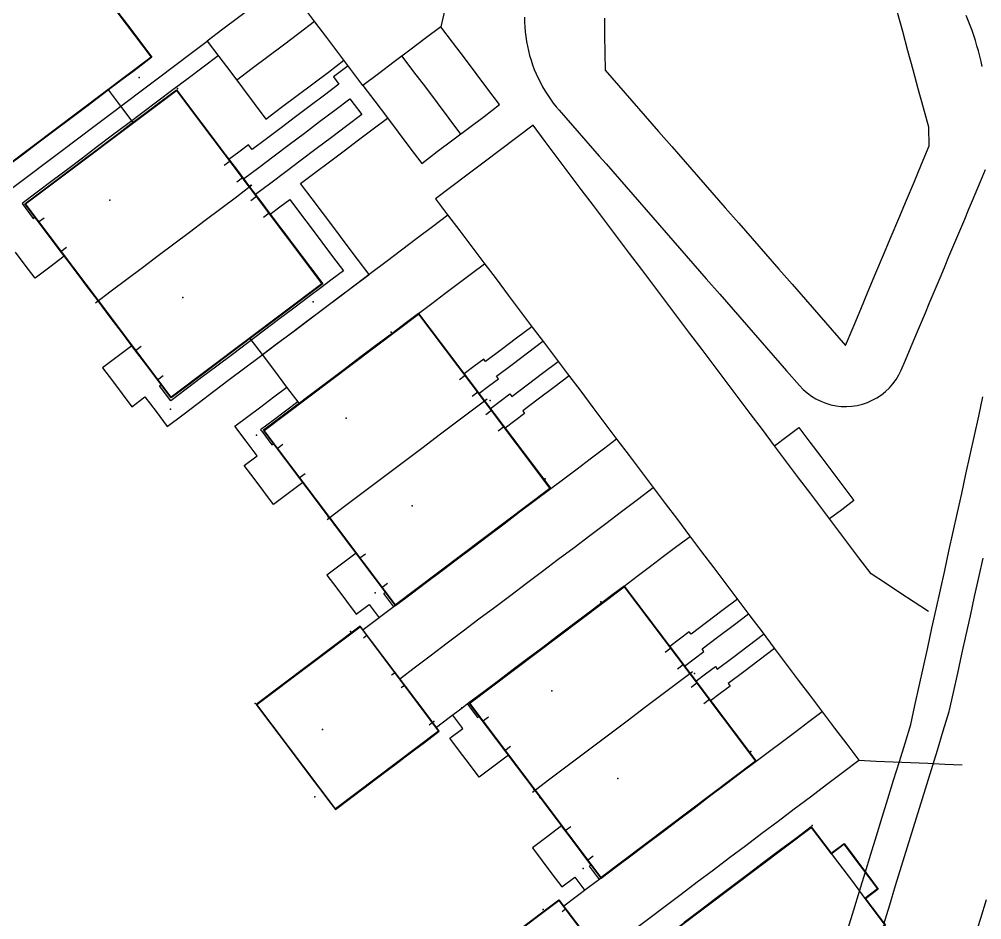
# Model space of a CAD drawing. Header units: metres. Extents: x 337936 to 338469, y 373266 to 374026.
# Drawn here: x 338277.14 to 338324.46, y 373506.99 to 373551.28 of the extents above; entities that cross this region are included whole.
import ezdxf

# ---------------------------------------------------------------- set-up
doc = ezdxf.new("R2010")
doc.units = ezdxf.units.M
for name, color, linetype in [('3D_LINES', 3, 'Continuous'), ('3D_Points', 1, 'Continuous'), ('PLOTS EXTERNAL LEVEL', 6, 'Continuous'), ('PLOTS FFL', 5, 'Continuous')]:
    doc.layers.add(name, color=color, linetype=linetype)

msp = doc.modelspace()

# ---------------------------------------------------------------- linework, layer by layer
at = {"layer": '3D_LINES'}
for points in [[(338290.212, 373553.094, 33.553), (338289.446, 373552.516, 33.547), (338288.679, 373551.938, 33.542), (338287.912, 373551.361, 33.536), (338287.146, 373550.783, 33.531), (338286.379, 373550.205, 33.526), (338286.957, 373549.439, 33.537), (338287.534, 373548.672, 33.552), (338288.112, 373547.905, 33.564), (338288.69, 373547.138, 33.577), (338289.268, 373546.372, 33.59), (338290.034, 373546.949, 33.597), (338290.801, 373547.527, 33.604), (338291.568, 373548.105, 33.612), (338292.334, 373548.683, 33.619), (338293.101, 373549.26, 33.626)], [(338282.021, 373551.585, 33.451), (338282.568, 373550.859, 33.451), (338283.114, 373550.134, 33.45), (338283.661, 373549.409, 33.45), (338283.22, 373549.077, 33.45), (338282.779, 373548.745, 33.45), (338282.003, 373548.16, 33.45), (338281.227, 373547.575, 33.45), (338280.451, 373546.99, 33.45), (338279.675, 373546.405, 33.45), (338278.899, 373545.821, 33.451), (338278.123, 373545.236, 33.451), (338277.347, 373544.651, 33.451), (338276.571, 373544.066, 33.451), (338276.079, 373544.719, 33.451), (338275.587, 373545.372, 33.451), (338275.026, 373546.117, 33.451), (338274.464, 373546.863, 33.451), (338273.902, 373547.608, 33.451), (338273.34, 373548.354, 33.451), (338272.778, 373549.099, 33.451), (338272.217, 373549.845, 33.451), (338271.655, 373550.59, 33.451), (338271.093, 373551.336, 33.451)], [(338298.059, 373551.765, 33.68), (338297.867, 373550.911, 33.683), (338297.101, 373550.334, 33.675), (338296.334, 373549.756, 33.668), (338295.567, 373549.178, 33.661), (338294.801, 373548.6, 33.654), (338294.034, 373548.023, 33.647), (338293.443, 373548.806, 33.633), (338292.853, 373549.59, 33.62), (338292.262, 373550.374, 33.607), (338291.672, 373551.158, 33.594), (338291.081, 373551.941, 33.581)], [(338305.907, 373551.327, 33.808), (338305.92, 373550.476, 33.82), (338305.934, 373549.625, 33.832), (338305.947, 373548.775, 33.844), (338306.603, 373548.022, 33.866), (338307.26, 373547.27, 33.888), (338307.916, 373546.518, 33.911), (338308.573, 373545.766, 33.91), (338309.229, 373545.013, 33.908), (338309.885, 373544.261, 33.907), (338310.542, 373543.509, 33.906), (338311.198, 373542.756, 33.906), (338311.854, 373542.004, 33.906), (338312.511, 373541.252, 33.906), (338313.167, 373540.499, 33.907), (338313.824, 373539.747, 33.907), (338314.48, 373538.995, 33.902), (338315.136, 373538.243, 33.896), (338315.793, 373537.49, 33.89), (338316.449, 373536.738, 33.884), (338317.105, 373535.986, 33.878), (338317.762, 373535.233, 33.872), (338318.136, 373536.126, 33.879), (338318.511, 373537.019, 33.886), (338318.885, 373537.911, 33.893), (338319.26, 373538.804, 33.899), (338319.634, 373539.696, 33.906), (338320.009, 373540.589, 33.913), (338320.384, 373541.481, 33.92), (338320.758, 373542.374, 33.927), (338321.133, 373543.267, 33.933), (338321.507, 373544.159, 33.94), (338321.882, 373545.052, 33.947), (338321.853, 373545.975, 33.954), (338321.598, 373546.914, 33.961), (338321.343, 373547.853, 33.966), (338321.088, 373548.792, 33.968), (338320.833, 373549.731, 33.97), (338320.578, 373550.67, 33.972), (338320.323, 373551.609, 33.975)], [(338287.823, 373548.288, 33.558), (338288.59, 373548.866, 33.565), (338289.357, 373549.444, 33.572), (338290.123, 373550.022, 33.579), (338290.89, 373550.599, 33.587), (338291.657, 373551.177, 33.594)], [(338301.972, 373551.376, 33.743), (338301.976, 373551.137, 33.745), (338301.988, 373550.899, 33.747), (338302.009, 373550.661, 33.749), (338302.037, 373550.425, 33.751), (338302.074, 373550.189, 33.754), (338302.119, 373549.955, 33.757), (338302.171, 373549.722, 33.761), (338302.232, 373549.492, 33.766), (338302.3, 373549.263, 33.77), (338302.377, 373549.037, 33.774), (338302.461, 373548.814, 33.779), (338302.552, 373548.594, 33.784), (338302.651, 373548.377, 33.789), (338302.758, 373548.164, 33.793), (338302.871, 373547.954, 33.798), (338302.992, 373547.749, 33.803), (338303.12, 373547.547, 33.808), (338303.255, 373547.351, 33.814), (338303.396, 373547.159, 33.819), (338303.544, 373546.971, 33.824), (338303.687, 373546.802, 33.829), (338304.015, 373546.426, 33.84), (338304.344, 373546.049, 33.851), (338304.673, 373545.672, 33.862), (338305.001, 373545.295, 33.874), (338305.659, 373544.542, 33.895), (338305.988, 373544.165, 33.895), (338306.316, 373543.788, 33.894), (338306.645, 373543.412, 33.893), (338306.974, 373543.035, 33.893), (338307.631, 373542.281, 33.891), (338307.96, 373541.905, 33.891), (338308.289, 373541.528, 33.89), (338308.617, 373541.151, 33.89), (338308.946, 373540.774, 33.89), (338309.603, 373540.021, 33.89), (338309.932, 373539.644, 33.89), (338310.261, 373539.267, 33.89), (338310.59, 373538.891, 33.89), (338310.918, 373538.514, 33.891), (338311.576, 373537.76, 33.891), (338311.905, 373537.384, 33.89), (338312.233, 373537.007, 33.887), (338312.562, 373536.63, 33.884), (338312.891, 373536.253, 33.881), (338313.548, 373535.5, 33.875), (338313.877, 373535.123, 33.872), (338314.206, 373534.746, 33.869), (338314.534, 373534.369, 33.866), (338314.863, 373533.993, 33.863), (338315.501, 373533.261, 33.858), (338315.682, 373533.072, 33.856), (338315.878, 373532.899, 33.855), (338316.089, 373532.743, 33.854), (338316.312, 373532.607, 33.852), (338316.547, 373532.491, 33.852), (338316.79, 373532.395, 33.851), (338317.041, 373532.321, 33.85), (338317.298, 373532.269, 33.85), (338317.558, 373532.24, 33.849), (338317.82, 373532.234, 33.851), (338318.081, 373532.25, 33.854), (338318.34, 373532.29, 33.858), (338318.594, 373532.351, 33.862), (338318.842, 373532.435, 33.865), (338319.082, 373532.539, 33.869), (338319.312, 373532.665, 33.872), (338319.53, 373532.81, 33.875), (338319.734, 373532.973, 33.878), (338319.924, 373533.153, 33.88), (338320.097, 373533.35, 33.883), (338320.252, 373533.56, 33.885), (338320.388, 373533.784, 33.887), (338320.505, 373534.018, 33.888), (338320.71, 373534.506, 33.891), (338320.915, 373534.995, 33.894), (338321.302, 373535.917, 33.899), (338321.689, 373536.839, 33.904), (338321.882, 373537.3, 33.907), (338322.076, 373537.761, 33.909), (338322.463, 373538.683, 33.914), (338322.656, 373539.144, 33.917), (338322.85, 373539.605, 33.919), (338323.237, 373540.527, 33.924), (338323.624, 373541.45, 33.929), (338323.817, 373541.911, 33.932), (338324.01, 373542.372, 33.935), (338324.397, 373543.294, 33.94), (338324.648, 373543.891, 33.943)], [(338324.49, 373548.949, 33.976), (338324.431, 373549.207, 33.978), (338324.368, 373549.463, 33.98), (338324.3, 373549.718, 33.982), (338324.227, 373549.973, 33.984), (338324.151, 373550.225, 33.986), (338324.07, 373550.477, 33.986), (338323.985, 373550.727, 33.987), (338323.896, 373550.976, 33.987), (338323.802, 373551.223, 33.987), (338323.704, 373551.468, 33.988)], [(338294.034, 373548.023, 33.647), (338294.612, 373547.256, 33.661), (338295.189, 373546.489, 33.677), (338295.767, 373545.723, 33.698), (338296.345, 373544.956, 33.719), (338296.923, 373544.189, 33.74), (338297.689, 373544.767, 33.746), (338298.456, 373545.345, 33.752), (338299.223, 373545.922, 33.759), (338299.989, 373546.5, 33.765), (338300.756, 373547.078, 33.771), (338300.178, 373547.845, 33.75), (338299.601, 373548.611, 33.729), (338299.023, 373549.378, 33.713), (338298.445, 373550.145, 33.698), (338297.867, 373550.911, 33.683)], [(338276.812, 373542.996, 33.527), (338277.609, 373543.597, 33.527), (338278.406, 373544.197, 33.527), (338279.204, 373544.798, 33.527), (338280.001, 373545.399, 33.527), (338280.798, 373546, 33.527), (338281.595, 373546.601, 33.527), (338282.393, 373547.201, 33.527), (338283.19, 373547.802, 33.527), (338283.987, 373548.403, 33.527), (338284.785, 373549.004, 33.527), (338285.582, 373549.604, 33.527), (338286.379, 373550.205, 33.527)], [(338286.921, 373549.486, 33.513), (338286.179, 373548.927, 33.513), (338285.437, 373548.368, 33.513), (338284.695, 373547.809, 33.513), (338283.953, 373547.25, 33.515), (338283.211, 373546.691, 33.516), (338282.469, 373546.132, 33.517), (338281.727, 373545.573, 33.519), (338280.985, 373545.014, 33.52), (338280.243, 373544.454, 33.521), (338279.501, 373543.895, 33.523), (338278.759, 373543.336, 33.524), (338278.017, 373542.777, 33.525), (338277.275, 373542.218, 33.527), (338277.828, 373541.484, 33.527), (338277.908, 373541.544, 33.527), (338278.39, 373540.905, 33.527), (338278.871, 373540.266, 33.527), (338279.352, 373539.628, 33.527), (338278.634, 373539.086, 33.527), (338277.915, 373538.544, 33.527), (338277.433, 373539.183, 33.527), (338276.952, 373539.822, 33.527)], [(338295.951, 373549.467, 33.664), (338296.528, 373548.7, 33.68), (338297.106, 373547.934, 33.695), (338297.684, 373547.167, 33.714), (338298.262, 373546.4, 33.735), (338298.839, 373545.633, 33.756)], [(338293.312, 373548.981, 33.6), (338292.593, 373548.439, 33.6), (338292.858, 373548.088, 33.6), (338292.146, 373547.551, 33.6), (338291.433, 373547.015, 33.6), (338290.721, 373546.478, 33.6), (338290.009, 373545.942, 33.6), (338289.297, 373545.405, 33.6), (338288.585, 373544.868, 33.6), (338288.404, 373545.109, 33.6), (338287.925, 373544.748, 33.6), (338287.445, 373544.387, 33.6), (338287.807, 373543.907, 33.6), (338288.168, 373543.427, 33.6), (338288.916, 373543.991, 33.6), (338289.663, 373544.554, 33.599), (338290.41, 373545.117, 33.599), (338291.157, 373545.68, 33.599), (338291.905, 373546.243, 33.599), (338292.652, 373546.806, 33.599), (338293.399, 373547.369, 33.599), (338293.983, 373546.594, 33.599), (338293.236, 373546.031, 33.599), (338292.489, 373545.468, 33.599), (338291.741, 373544.905, 33.599), (338290.994, 373544.342, 33.599), (338290.247, 373543.779, 33.599), (338289.5, 373543.216, 33.599), (338288.752, 373542.652, 33.599), (338289.114, 373542.173, 33.598), (338289.475, 373541.693, 33.598), (338289.954, 373542.054, 33.598), (338290.433, 373542.415, 33.598), (338290.962, 373541.714, 33.598), (338291.49, 373541.013, 33.598), (338292.018, 373540.312, 33.598), (338292.546, 373539.611, 33.598), (338293.075, 373538.91, 33.598), (338292.516, 373538.489, 33.598), (338291.957, 373538.068, 33.598), (338291.397, 373537.646, 33.598), (338290.641, 373537.076, 33.598), (338289.884, 373536.506, 33.598), (338289.127, 373535.936, 33.598), (338288.371, 373535.366, 33.599), (338287.614, 373534.795, 33.599), (338286.857, 373534.225, 33.599), (338286.101, 373533.655, 33.599), (338285.344, 373533.085, 33.599), (338284.587, 373532.515, 33.6), (338284.034, 373533.249, 33.6), (338284.114, 373533.309, 33.6), (338283.633, 373533.948, 33.6), (338283.151, 373534.587, 33.6), (338282.67, 373535.225, 33.6), (338281.951, 373534.684, 33.6), (338281.232, 373534.142, 33.6), (338281.714, 373533.503, 33.6), (338282.195, 373532.864, 33.6), (338282.676, 373532.225, 33.6), (338283.315, 373532.707, 33.6), (338283.863, 373531.981, 33.6), (338284.41, 373531.254, 33.6), (338285.173, 373531.83, 33.6), (338285.937, 373532.405, 33.6), (338286.7, 373532.98, 33.6), (338287.464, 373533.555, 33.6), (338288.227, 373534.131, 33.6), (338288.991, 373534.706, 33.6), (338289.754, 373535.281, 33.6), (338290.518, 373535.857, 33.6), (338291.281, 373536.432, 33.6), (338292.045, 373537.007, 33.6), (338292.808, 373537.583, 33.6), (338293.572, 373538.158, 33.6), (338294.335, 373538.733, 33.6), (338293.774, 373539.477, 33.6), (338293.214, 373540.221, 33.6), (338292.653, 373540.965, 33.6), (338292.092, 373541.709, 33.6), (338291.532, 373542.453, 33.6), (338290.971, 373543.197, 33.6), (338291.683, 373543.734, 33.6), (338292.395, 373544.271, 33.6), (338293.107, 373544.807, 33.6), (338293.82, 373545.344, 33.6), (338294.532, 373545.881, 33.6), (338295.244, 373546.417, 33.6)], [(338288.46, 373543.04, 33.598), (338289.06, 373542.245, 33.598), (338289.659, 373541.449, 33.598), (338290.258, 373540.654, 33.598), (338290.858, 373539.859, 33.598), (338291.457, 373539.063, 33.598), (338292.056, 373538.268, 33.598), (338291.311, 373537.707, 33.598), (338290.566, 373537.145, 33.596), (338289.821, 373536.584, 33.593), (338289.076, 373536.023, 33.591), (338288.331, 373535.461, 33.589), (338287.587, 373534.9, 33.587), (338286.842, 373534.339, 33.585), (338286.097, 373533.777, 33.582), (338285.352, 373533.216, 33.58), (338284.607, 373532.655, 33.578), (338284.008, 373533.45, 33.576), (338283.408, 373534.245, 33.573), (338282.809, 373535.041, 33.571), (338282.21, 373535.836, 33.568), (338281.61, 373536.631, 33.566), (338281.011, 373537.426, 33.564), (338280.412, 373538.222, 33.561), (338279.812, 373539.017, 33.559), (338279.213, 373539.812, 33.557), (338278.614, 373540.608, 33.554), (338278.014, 373541.403, 33.552), (338277.415, 373542.198, 33.549), (338278.16, 373542.76, 33.547), (338278.905, 373543.321, 33.545), (338279.65, 373543.882, 33.543), (338280.395, 373544.444, 33.541), (338281.14, 373545.005, 33.538), (338281.885, 373545.566, 33.536), (338282.63, 373546.128, 33.534), (338283.375, 373546.689, 33.532), (338284.12, 373547.25, 33.529), (338284.864, 373547.812, 33.527), (338285.464, 373547.016, 33.539), (338286.063, 373546.221, 33.551), (338286.662, 373545.426, 33.563), (338287.262, 373544.631, 33.574), (338287.861, 373543.835, 33.586), (338288.46, 373543.04, 33.598)], [(338281.518, 373547.794, 33.451), (338282.12, 373546.996, 33.507), (338282.721, 373546.197, 33.565)], [(338321.846, 373522.152, 33.927), (338321.139, 373522.615, 33.903), (338320.432, 373523.078, 33.893), (338319.726, 373523.542, 33.883), (338319.019, 373524.005, 33.872), (338318.426, 373524.793, 33.863), (338317.832, 373525.58, 33.854), (338317.239, 373526.368, 33.845), (338316.645, 373527.156, 33.836), (338316.051, 373527.944, 33.827), (338315.458, 373528.731, 33.823), (338314.864, 373529.519, 33.829), (338314.271, 373530.307, 33.835), (338313.677, 373531.095, 33.841), (338313.083, 373531.882, 33.848), (338312.49, 373532.67, 33.854), (338311.896, 373533.458, 33.86), (338311.303, 373534.245, 33.866), (338310.709, 373535.033, 33.872), (338310.115, 373535.821, 33.878), (338309.522, 373536.609, 33.879), (338308.928, 373537.396, 33.878), (338308.335, 373538.184, 33.878), (338307.741, 373538.972, 33.878), (338307.147, 373539.76, 33.879), (338306.554, 373540.547, 33.88), (338305.96, 373541.335, 33.882), (338305.366, 373542.123, 33.884), (338304.773, 373542.911, 33.885), (338304.179, 373543.698, 33.88), (338303.586, 373544.486, 33.859), (338302.992, 373545.274, 33.837), (338302.398, 373546.062, 33.815), (338301.6, 373545.46, 33.809), (338300.801, 373544.858, 33.802), (338300.003, 373544.256, 33.796), (338299.204, 373543.654, 33.789), (338298.405, 373543.052, 33.783), (338297.607, 373542.451, 33.776), (338298.201, 373541.662, 33.798), (338298.796, 373540.873, 33.819), (338299.39, 373540.084, 33.841), (338299.985, 373539.294, 33.854), (338300.58, 373538.505, 33.853), (338301.174, 373537.716, 33.851), (338301.769, 373536.927, 33.849), (338302.363, 373536.138, 33.848), (338302.958, 373535.349, 33.846), (338303.553, 373534.56, 33.846), (338304.147, 373533.771, 33.846), (338304.742, 373532.982, 33.846), (338305.336, 373532.193, 33.846), (338305.931, 373531.404, 33.845), (338306.526, 373530.615, 33.839), (338307.12, 373529.826, 33.833), (338307.715, 373529.037, 33.827), (338308.309, 373528.248, 33.821), (338308.904, 373527.459, 33.814), (338309.499, 373526.67, 33.808), (338310.093, 373525.881, 33.802), (338310.688, 373525.092, 33.796), (338311.282, 373524.302, 33.79), (338311.877, 373523.513, 33.784), (338312.471, 373522.724, 33.779), (338313.066, 373521.935, 33.788), (338313.661, 373521.146, 33.797), (338314.255, 373520.357, 33.806), (338314.85, 373519.568, 33.833), (338315.444, 373518.779, 33.86), (338316.039, 373517.99, 33.888), (338316.634, 373517.201, 33.915), (338317.228, 373516.412, 33.927), (338317.823, 373515.623, 33.928), (338318.417, 373514.834, 33.93), (338319.264, 373514.797, 33.938), (338320.111, 373514.761, 33.946), (338320.958, 373514.724, 33.954), (338321.805, 373514.688, 33.96), (338322.651, 373514.651, 33.949), (338323.498, 373514.615, 33.938)], [(338287.217, 373544.104, 33.593), (338287.499, 373544.316, 33.581)], [(338287.833, 373543.287, 33.607), (338288.114, 373543.499, 33.595)], [(338280.891, 373537.336, 33.598), (338281.66, 373537.916, 33.598), (338282.429, 373538.495, 33.598), (338283.198, 373539.074, 33.598), (338283.967, 373539.654, 33.598), (338284.736, 373540.233, 33.598), (338285.505, 373540.813, 33.598), (338286.273, 373541.392, 33.598), (338287.042, 373541.971, 33.598), (338287.811, 373542.551, 33.598), (338288.58, 373543.13, 33.598)], [(338288.525, 373542.369, 33.609), (338288.806, 373542.581, 33.601)], [(338289.096, 373534.786, 33.723), (338289.856, 373535.358, 33.691), (338290.615, 373535.93, 33.659), (338291.374, 373536.502, 33.637), (338292.134, 373537.074, 33.637), (338292.893, 373537.647, 33.707), (338293.652, 373538.219, 33.761), (338294.412, 373538.791, 33.767), (338295.171, 373539.363, 33.773), (338295.93, 373539.935, 33.779), (338296.69, 373540.508, 33.786), (338297.449, 373541.08, 33.792), (338298.208, 373541.652, 33.798)], [(338289.14, 373541.552, 33.605), (338289.422, 373541.764, 33.614)], [(338278.086, 373541.308, 33.548), (338278.368, 373541.52, 33.566)], [(338279.175, 373539.862, 33.559), (338279.457, 373540.074, 33.576)], [(338296.773, 373536.814, 33.833), (338297.421, 373537.303, 33.837), (338298.07, 373537.791, 33.842), (338298.718, 373538.279, 33.846), (338299.366, 373538.768, 33.85), (338300.014, 373539.256, 33.854)], [(338292.392, 373526.757, 33.805), (338292.646, 373526.419, 33.805), (338293.227, 373525.648, 33.805), (338293.809, 373524.876, 33.804), (338294.391, 373524.104, 33.804), (338294.972, 373523.332, 33.803), (338295.305, 373522.89, 33.803), (338295.638, 373522.448, 33.803), (338296.401, 373523.023, 33.803), (338297.164, 373523.598, 33.803), (338297.927, 373524.173, 33.803), (338298.69, 373524.748, 33.803), (338299.453, 373525.323, 33.803), (338300.215, 373525.897, 33.803), (338300.978, 373526.472, 33.803), (338301.741, 373527.047, 33.803), (338302.504, 373527.622, 33.803), (338303.267, 373528.197, 33.803), (338302.938, 373528.633, 33.803), (338302.355, 373529.407, 33.803), (338301.771, 373530.182, 33.803), (338301.187, 373530.956, 33.803), (338300.604, 373531.731, 33.803), (338300.02, 373532.506, 33.803), (338299.479, 373533.224, 33.803), (338298.938, 373533.942, 33.803), (338298.397, 373534.66, 33.803), (338297.856, 373535.378, 33.803), (338297.314, 373536.096, 33.803), (338296.773, 373536.814, 33.803), (338296.119, 373536.321, 33.803), (338295.466, 373535.829, 33.803), (338294.676, 373535.233, 33.803), (338293.885, 373534.638, 33.803), (338293.095, 373534.043, 33.803), (338292.305, 373533.447, 33.803), (338291.515, 373532.852, 33.803), (338290.725, 373532.256, 33.803), (338289.935, 373531.661, 33.803), (338289.145, 373531.066, 33.803), (338289.686, 373530.348, 33.803), (338290.227, 373529.629, 33.804), (338290.768, 373528.911, 33.804), (338291.309, 373528.193, 33.804), (338291.85, 373527.475, 33.805), (338292.392, 373526.757, 33.805)], [(338302.347, 373536.16, 33.848), (338301.586, 373535.587, 33.843), (338300.825, 373535.014, 33.838), (338300.064, 373534.441, 33.833), (338299.974, 373534.56, 33.833), (338299.495, 373534.199, 33.83), (338299.016, 373533.838, 33.827), (338299.377, 373533.359, 33.826), (338299.738, 373532.88, 33.826), (338300.217, 373533.241, 33.828), (338300.696, 373533.602, 33.831), (338300.606, 373533.722, 33.831), (338301.367, 373534.295, 33.836), (338302.128, 373534.868, 33.841), (338302.888, 373535.442, 33.846)], [(338290.902, 373532.39, 33.835), (338290.3, 373533.188, 33.766), (338289.698, 373533.987, 33.727), (338289.096, 373534.786, 33.723), (338288.494, 373535.584, 33.718)], [(338282.847, 373534.991, 33.597), (338283.128, 373535.203, 33.613)], [(338304.175, 373533.735, 33.803), (338303.414, 373533.161, 33.803), (338302.653, 373532.588, 33.803), (338301.892, 373532.015, 33.803), (338301.983, 373531.895, 33.803), (338301.504, 373531.534, 33.803), (338301.024, 373531.173, 33.803), (338300.663, 373531.652, 33.803), (338300.302, 373532.131, 33.803), (338300.781, 373532.492, 33.803), (338301.261, 373532.853, 33.803), (338301.351, 373532.734, 33.803), (338302.112, 373533.307, 33.803), (338302.872, 373533.88, 33.803), (338303.633, 373534.453, 33.803)], [(338283.936, 373533.545, 33.608), (338284.217, 373533.757, 33.624)], [(338298.788, 373533.555, 33.825), (338299.069, 373533.767, 33.827)], [(338290.842, 373532.469, 33.799), (338290.229, 373532.008, 33.799), (338289.617, 373531.547, 33.799), (338289.005, 373531.085, 33.799), (338289.056, 373531.018, 33.803), (338289.558, 373530.351, 33.803), (338289.638, 373530.411, 33.803), (338290.12, 373529.772, 33.803), (338290.601, 373529.133, 33.803), (338291.083, 373528.494, 33.803), (338290.364, 373527.952, 33.803), (338289.645, 373527.411, 33.803), (338289.164, 373528.05, 33.803), (338288.682, 373528.689, 33.803), (338288.201, 373529.327, 33.803), (338288.84, 373529.809, 33.803), (338288.292, 373530.536, 33.803), (338287.744, 373531.262, 33.803), (338288.383, 373531.744, 33.803), (338289.022, 373532.225, 33.803), (338289.661, 373532.707, 33.803), (338290.3, 373533.188, 33.803)], [(338300.14, 373532.596, 33.803), (338299.353, 373532.003, 33.804), (338298.566, 373531.41, 33.804), (338297.779, 373530.817, 33.804), (338296.993, 373530.224, 33.804), (338296.206, 373529.631, 33.804), (338295.419, 373529.038, 33.805), (338294.632, 373528.445, 33.805), (338293.845, 373527.853, 33.805), (338293.059, 373527.26, 33.805), (338292.272, 373526.667, 33.805)], [(338299.403, 373532.739, 33.836), (338299.685, 373532.951, 33.825)], [(338317.887, 373506.577, 33.658), (338318.167, 373507.487, 33.687), (338318.448, 373508.397, 33.722), (338318.728, 373509.307, 33.758), (338319.009, 373510.217, 33.795), (338319.289, 373511.127, 33.832), (338319.569, 373512.037, 33.869), (338319.85, 373512.948, 33.906), (338320.13, 373513.858, 33.941), (338320.411, 373514.768, 33.949), (338320.691, 373515.678, 33.957), (338320.971, 373516.588, 33.965), (338321.18, 373517.536, 33.972), (338321.389, 373518.484, 33.979), (338321.598, 373519.431, 33.974), (338321.807, 373520.379, 33.96), (338322.016, 373521.327, 33.946), (338322.225, 373522.275, 33.932), (338322.434, 373523.223, 33.922), (338322.643, 373524.171, 33.924), (338322.852, 373525.119, 33.927), (338323.061, 373526.067, 33.929), (338323.27, 373527.015, 33.932), (338323.479, 373527.963, 33.934), (338323.687, 373528.911, 33.937), (338323.896, 373529.859, 33.939), (338324.105, 373530.807, 33.942), (338324.314, 373531.755, 33.944), (338324.523, 373532.702, 33.947)], [(338300.074, 373531.848, 33.803), (338300.356, 373532.06, 33.803)], [(338300.689, 373531.032, 33.838), (338300.971, 373531.244, 33.83)], [(338314.273, 373530.303, 33.835), (338314.872, 373530.754, 33.839), (338315.471, 373531.206, 33.842), (338316.013, 373530.487, 33.836), (338316.555, 373529.768, 33.834), (338317.096, 373529.049, 33.842), (338317.638, 373528.331, 33.85), (338318.18, 373527.612, 33.858), (338317.581, 373527.16, 33.85), (338316.982, 373526.709, 33.841)], [(338289.816, 373530.175, 33.838), (338290.097, 373530.387, 33.852)], [(338303.267, 373528.197, 33.823), (338303.915, 373528.685, 33.825), (338304.563, 373529.174, 33.828), (338305.211, 373529.662, 33.832), (338305.859, 373530.15, 33.836), (338306.507, 373530.639, 33.839)], [(338290.905, 373528.73, 33.833), (338291.187, 373528.942, 33.846)], [(338295.846, 373518.849, 33.825), (338296.626, 373519.436, 33.825), (338297.405, 373520.023, 33.832), (338298.184, 373520.61, 33.85), (338298.963, 373521.197, 33.852), (338299.742, 373521.784, 33.839), (338300.521, 373522.372, 33.826), (338301.301, 373522.959, 33.821), (338302.08, 373523.546, 33.842), (338302.859, 373524.133, 33.861), (338303.638, 373524.72, 33.84), (338304.417, 373525.307, 33.819), (338305.196, 373525.894, 33.803), (338305.975, 373526.482, 33.808), (338306.755, 373527.069, 33.812), (338307.534, 373527.656, 33.816), (338308.313, 373528.243, 33.821)], [(338306.878, 373523.405, 33.787), (338307.526, 373523.893, 33.787), (338308.174, 373524.382, 33.791), (338308.822, 373524.87, 33.795), (338309.47, 373525.359, 33.798), (338310.118, 373525.847, 33.802)], [(338295.558, 373522.388, 33.804), (338295.065, 373523.043, 33.804), (338295.145, 373523.103, 33.804), (338294.663, 373523.742, 33.804), (338294.182, 373524.381, 33.804), (338293.7, 373525.02, 33.804), (338292.982, 373524.478, 33.804), (338292.263, 373523.937, 33.804), (338292.744, 373523.298, 33.804), (338293.226, 373522.659, 33.804), (338293.707, 373522.02, 33.804), (338294.346, 373522.501, 33.804), (338294.84, 373521.847, 33.804)], [(338293.878, 373524.784, 33.834), (338294.16, 373524.996, 33.848)], [(338319.643, 373506.771, 33.598), (338319.936, 373507.722, 33.598), (338320.229, 373508.673, 33.598), (338320.522, 373509.624, 33.598), (338320.814, 373510.575, 33.598), (338321.107, 373511.525, 33.598), (338321.4, 373512.476, 33.598), (338321.693, 373513.427, 33.598), (338321.986, 373514.378, 33.598), (338322.279, 373515.329, 33.598), (338322.572, 373516.28, 33.598), (338322.865, 373517.231, 33.598), (338323.073, 373518.173, 33.598), (338323.281, 373519.115, 33.598), (338323.488, 373520.057, 33.598), (338323.696, 373520.999, 33.598), (338323.904, 373521.941, 33.598), (338324.111, 373522.884, 33.598), (338324.319, 373523.826, 33.598), (338324.527, 373524.768, 33.598)], [(338294.967, 373523.339, 33.803), (338295.249, 373523.551, 33.803)], [(338302.496, 373513.348, 33.749), (338302.75, 373513.01, 33.749), (338303.349, 373512.216, 33.747), (338303.947, 373511.422, 33.746), (338304.546, 373510.628, 33.745), (338305.144, 373509.833, 33.743), (338305.743, 373509.039, 33.758), (338306.506, 373509.614, 33.771), (338307.268, 373510.189, 33.785), (338308.031, 373510.764, 33.799), (338308.794, 373511.339, 33.812), (338309.557, 373511.914, 33.826), (338310.32, 373512.488, 33.84), (338311.083, 373513.063, 33.854), (338311.846, 373513.638, 33.867), (338312.608, 373514.213, 33.881), (338313.371, 373514.788, 33.895), (338313.043, 373515.224, 33.903), (338312.459, 373515.998, 33.871), (338311.876, 373516.773, 33.84), (338311.292, 373517.547, 33.809), (338310.708, 373518.322, 33.777), (338310.125, 373519.096, 33.746), (338309.583, 373519.815, 33.753), (338309.042, 373520.533, 33.76), (338308.501, 373521.251, 33.767), (338307.96, 373521.969, 33.774), (338307.419, 373522.687, 33.78), (338306.878, 373523.405, 33.787), (338306.326, 373522.99, 33.793), (338305.775, 373522.574, 33.798), (338305.05, 373522.028, 33.798), (338304.325, 373521.481, 33.799), (338303.6, 373520.935, 33.8), (338302.875, 373520.389, 33.8), (338302.15, 373519.842, 33.801), (338301.424, 373519.296, 33.802), (338300.699, 373518.749, 33.802), (338299.974, 373518.203, 33.803), (338299.249, 373517.657, 33.804), (338299.79, 373516.938, 33.795), (338300.331, 373516.22, 33.785), (338300.873, 373515.502, 33.776), (338301.414, 373514.784, 33.767), (338301.955, 373514.066, 33.758), (338302.496, 373513.348, 33.749)], [(338312.451, 373522.751, 33.778), (338311.69, 373522.178, 33.773), (338310.93, 373521.605, 33.769), (338310.169, 373521.032, 33.765), (338310.079, 373521.151, 33.766), (338309.599, 373520.79, 33.763), (338309.12, 373520.429, 33.764), (338309.481, 373519.95, 33.76), (338309.842, 373519.471, 33.757), (338310.322, 373519.832, 33.756), (338310.801, 373520.193, 33.758), (338310.711, 373520.313, 33.759), (338311.471, 373520.886, 33.765), (338312.232, 373521.459, 33.776), (338312.993, 373522.033, 33.787)], [(338295.638, 373522.448, 33.833), (338295.106, 373522.047, 33.825), (338294.573, 373521.646, 33.825), (338294.041, 373521.245, 33.825)], [(338288.789, 373517.576, 33.803), (338289.326, 373516.863, 33.803), (338289.863, 373516.151, 33.803), (338290.4, 373515.438, 33.802), (338290.937, 373514.725, 33.802), (338291.474, 373514.012, 33.802), (338292.012, 373513.299, 33.802), (338292.345, 373512.857, 33.802), (338292.678, 373512.415, 33.802), (338293.408, 373512.966, 33.803), (338294.139, 373513.516, 33.803), (338294.869, 373514.066, 33.803), (338295.6, 373514.617, 33.803), (338296.33, 373515.167, 33.803), (338297.061, 373515.718, 33.803), (338297.791, 373516.268, 33.804), (338297.235, 373517.006, 33.804), (338296.68, 373517.743, 33.804), (338296.124, 373518.48, 33.804), (338295.569, 373519.217, 33.804), (338295.013, 373519.955, 33.804), (338294.457, 373520.692, 33.804), (338293.902, 373521.429, 33.804)], [(338294.063, 373520.859, 33.825), (338294.234, 373520.988, 33.825)], [(338314.279, 373520.325, 33.742), (338313.518, 373519.752, 33.742), (338312.758, 373519.179, 33.742), (338311.997, 373518.606, 33.742), (338312.087, 373518.486, 33.742), (338311.608, 373518.125, 33.742), (338311.129, 373517.764, 33.742), (338310.768, 373518.243, 33.742), (338310.407, 373518.722, 33.742), (338310.886, 373519.083, 33.742), (338311.365, 373519.444, 33.742), (338311.455, 373519.324, 33.742), (338312.216, 373519.898, 33.742), (338312.977, 373520.471, 33.742), (338313.738, 373521.044, 33.742)], [(338308.892, 373520.146, 33.769), (338309.174, 373520.358, 33.763)], [(338309.508, 373519.33, 33.765), (338309.789, 373519.542, 33.757)], [(338295.441, 373519.03, 33.825), (338295.613, 373519.159, 33.825)], [(338310.244, 373519.187, 33.746), (338309.458, 373518.594, 33.745), (338308.671, 373518.001, 33.745), (338307.884, 373517.408, 33.744), (338307.097, 373516.815, 33.743), (338306.31, 373516.222, 33.742), (338305.523, 373515.629, 33.742), (338304.737, 373515.036, 33.741), (338303.95, 373514.443, 33.74), (338303.163, 373513.851, 33.739), (338302.376, 373513.258, 33.739)], [(338295.909, 373518.409, 33.825), (338296.08, 373518.538, 33.825)], [(338310.179, 373518.439, 33.742), (338310.46, 373518.651, 33.742)], [(338299.249, 373517.657, 33.804), (338298.912, 373517.402, 33.803), (338298.282, 373516.928, 33.804), (338297.652, 373516.453, 33.805)], [(338299.169, 373517.596, 33.803), (338299.663, 373516.941, 33.803), (338299.743, 373517.002, 33.803), (338300.224, 373516.363, 33.803), (338300.706, 373515.724, 33.803), (338301.187, 373515.085, 33.803), (338300.468, 373514.543, 33.803), (338299.749, 373514.002, 33.803), (338299.268, 373514.641, 33.803), (338298.787, 373515.279, 33.803), (338298.305, 373515.918, 33.803), (338298.944, 373516.4, 33.803), (338298.451, 373517.055, 33.803)], [(338310.794, 373517.622, 33.798), (338311.075, 373517.835, 33.792)], [(338299.92, 373516.766, 33.818), (338300.202, 373516.978, 33.827)], [(338313.371, 373514.788, 33.879), (338314.019, 373515.276, 33.889), (338314.668, 373515.765, 33.898), (338315.316, 373516.253, 33.906), (338315.964, 373516.741, 33.91), (338316.612, 373517.23, 33.914)], [(338297.287, 373516.58, 33.804), (338297.459, 373516.709, 33.804)], [(338301.009, 373515.321, 33.789), (338301.291, 373515.533, 33.798)], [(338305.713, 373505.261, 33.763), (338306.507, 373505.859, 33.765), (338307.301, 373506.457, 33.771), (338308.095, 373507.056, 33.788), (338308.889, 373507.654, 33.794), (338309.683, 373508.252, 33.799), (338310.477, 373508.851, 33.804), (338311.271, 373509.449, 33.808), (338312.065, 373510.047, 33.812), (338312.859, 373510.646, 33.816), (338313.653, 373511.244, 33.838), (338314.447, 373511.842, 33.861), (338315.241, 373512.441, 33.884), (338316.035, 373513.039, 33.897), (338316.829, 373513.637, 33.908), (338317.623, 373514.236, 33.919), (338318.417, 373514.834, 33.93)], [(338305.663, 373508.979, 33.745), (338305.169, 373509.634, 33.745), (338305.249, 373509.694, 33.743), (338304.768, 373510.333, 33.743), (338304.286, 373510.972, 33.743), (338303.805, 373511.611, 33.743), (338303.086, 373511.069, 33.743), (338302.367, 373510.528, 33.743), (338302.849, 373509.889, 33.743), (338303.33, 373509.25, 33.743), (338303.812, 373508.611, 33.743), (338304.451, 373509.092, 33.743), (338304.944, 373508.437, 33.743)], [(338303.982, 373511.375, 33.759), (338304.264, 373511.587, 33.773)], [(338319.729, 373506.726, 33.643), (338319.208, 373507.418, 33.681), (338318.687, 373508.11, 33.718), (338318.165, 373508.802, 33.756), (338317.644, 373509.494, 33.794), (338317.122, 373510.186, 33.832), (338316.601, 373510.878, 33.87), (338316.079, 373511.57, 33.907), (338315.299, 373510.981, 33.907), (338314.518, 373510.393, 33.907), (338313.737, 373509.804, 33.907), (338312.956, 373509.216, 33.907), (338312.175, 373508.627, 33.907), (338311.394, 373508.039, 33.907), (338310.613, 373507.45, 33.907), (338309.832, 373506.862, 33.907)], [(338317.061, 373510.267, 33.82), (338317.69, 373510.741, 33.833), (338318.252, 373509.995, 33.794), (338318.814, 373509.249, 33.755), (338319.377, 373508.502, 33.716), (338318.748, 373508.029, 33.702)], [(338305.072, 373509.93, 33.743), (338305.353, 373510.142, 33.743)], [(338305.743, 373509.039, 33.771), (338305.131, 373508.578, 33.754), (338304.52, 373508.117, 33.753), (338303.908, 373507.657, 33.753)], [(338324.678, 373507.977, 33.696), (338324.395, 373507.059, 33.684), (338324.112, 373506.14, 33.671)], [(338300.6, 373501.408, 33.465), (338300.089, 373502.085, 33.465), (338299.579, 373502.763, 33.465), (338299.068, 373503.441, 33.465), (338298.557, 373504.119, 33.465), (338299.289, 373504.671, 33.512), (338300.021, 373505.222, 33.559), (338300.753, 373505.774, 33.606), (338301.485, 373506.325, 33.653), (338302.217, 373506.877, 33.701), (338302.949, 373507.429, 33.748), (338303.67, 373507.972, 33.748), (338304.181, 373507.294, 33.748), (338304.692, 373506.616, 33.748), (338305.203, 373505.939, 33.748), (338305.713, 373505.261, 33.748)], [(338303.831, 373507.401, 33.753), (338304.003, 373507.531, 33.753)]]:
    msp.add_polyline3d(points, dxfattribs=at)
at = {"layer": '3D_Points'}
for p in [(338283.033, 373548.407, 33.45), (338284.917, 373547.871, 33.52), (338288.513, 373543.099, 33.6), (338281.589, 373542.373, 33.75), (338285.185, 373537.601, 33.75), (338291.592, 373537.389, 33.6), (338295.419, 373535.891, 33.825), (338300.292, 373532.535, 33.825), (338284.566, 373532.095, 33.6), (338293.215, 373531.658, 33.975), (338288.798, 373530.824, 33.825), (338303, 373528.679, 33.825), (338296.462, 373527.349, 33.975), (338292.333, 373526.81, 33.825), (338292.634, 373526.41, 33.825), (338294.635, 373523.078, 33.825), (338305.729, 373522.636, 33.81), (338293.419, 373521.163, 33.825), (338310.346, 373519.096, 33.75), (338303.322, 373518.248, 33.9), (338288.73, 373517.629, 33.825), (338298.902, 373517.414, 33.825), (338297.524, 373516.751, 33.825), (338292.039, 373516.356, 33.825), (338313.105, 373515.27, 33.88), (338306.569, 373513.94, 33.9), (338302.437, 373513.4, 33.75), (338291.674, 373513.045, 33.825), (338302.738, 373513.001, 33.75), (338316.132, 373511.628, 33.89), (338304.862, 373509.506, 33.75), (338302.902, 373507.49, 33.75)]:
    msp.add_point(p, dxfattribs=at)
at = {"layer": 'PLOTS EXTERNAL LEVEL'}
for points in [[(338279.171, 373557.423, 33.6), (338281.37, 373554.505, 33.6), (338280.382, 373553.76, 33.6), (338283.661, 373549.409, 33.6), (338276.571, 373544.066, 33.6), (338271.093, 373551.336, 33.6), (338279.171, 373557.423, 33.6)], [(338292.056, 373538.268, 33.75), (338284.607, 373532.655, 33.75), (338281.011, 373537.426, 33.75), (338277.415, 373542.198, 33.75), (338284.864, 373547.812, 33.75), (338288.46, 373543.04, 33.75), (338292.056, 373538.268, 33.75)], [(338303.267, 373528.197, 33.975), (338295.638, 373522.448, 33.975), (338292.392, 373526.757, 33.975), (338289.145, 373531.066, 33.975), (338296.773, 373536.814, 33.975), (338300.02, 373532.506, 33.975), (338303.267, 373528.197, 33.975)], [(338313.371, 373514.788, 33.9), (338305.743, 373509.039, 33.9), (338302.496, 373513.348, 33.9), (338299.249, 373517.657, 33.9), (338306.878, 373523.405, 33.9), (338310.125, 373519.096, 33.9), (338313.371, 373514.788, 33.9)], [(338288.789, 373517.576, 33.825), (338292.678, 373512.415, 33.825), (338297.791, 373516.268, 33.825), (338293.902, 373521.429, 33.825), (338288.789, 373517.576, 33.825)], [(338319.729, 373506.726, 33.75), (338311.92, 373500.841, 33.75), (338308.27, 373505.685, 33.75), (338316.079, 373511.57, 33.75), (338317.061, 373510.267, 33.75), (338317.69, 373510.741, 33.75), (338319.377, 373508.502, 33.75), (338318.748, 373508.029, 33.75), (338319.729, 373506.726, 33.75)], [(338300.6, 373501.408, 33.75), (338298.557, 373504.119, 33.75), (338303.67, 373507.972, 33.75), (338305.713, 373505.261, 33.75), (338300.6, 373501.408, 33.75)]]:
    msp.add_polyline3d(points, dxfattribs=at)
at = {"layer": 'PLOTS FFL'}
for points in [[(338279.166, 373557.388, 33.6), (338281.335, 373554.51, 33.6), (338280.347, 373553.765, 33.6), (338283.626, 373549.414, 33.6), (338276.576, 373544.101, 33.6), (338271.128, 373551.331, 33.6), (338279.166, 373557.388, 33.6)], [(338292.021, 373538.273, 33.75), (338284.612, 373532.69, 33.75), (338281.031, 373537.442, 33.75), (338277.45, 373542.193, 33.75), (338284.86, 373547.777, 33.75), (338288.44, 373543.025, 33.75), (338292.021, 373538.273, 33.75)], [(338303.232, 373528.202, 33.975), (338295.643, 373522.483, 33.975), (338292.411, 373526.772, 33.975), (338289.18, 373531.061, 33.975), (338296.768, 373536.779, 33.975), (338300, 373532.49, 33.975), (338303.232, 373528.202, 33.975)], [(338313.336, 373514.793, 33.9), (338305.748, 373509.074, 33.9), (338302.516, 373513.363, 33.9), (338299.284, 373517.652, 33.9), (338306.873, 373523.37, 33.9), (338310.105, 373519.081, 33.9), (338313.336, 373514.793, 33.9)], [(338288.824, 373517.571, 33.825), (338293.897, 373521.394, 33.825), (338297.756, 373516.273, 33.825), (338292.683, 373512.45, 33.825), (338288.824, 373517.571, 33.825)], [(338319.694, 373506.731, 33.75), (338311.925, 373500.876, 33.75), (338308.305, 373505.68, 33.75), (338316.075, 373511.535, 33.75), (338317.056, 373510.232, 33.75), (338317.685, 373510.706, 33.75), (338319.342, 373508.507, 33.75), (338318.713, 373508.033, 33.75), (338319.694, 373506.731, 33.75)], [(338300.605, 373501.443, 33.75), (338298.592, 373504.114, 33.75), (338303.665, 373507.937, 33.75), (338305.678, 373505.266, 33.75), (338300.605, 373501.443, 33.75)]]:
    msp.add_polyline3d(points, dxfattribs=at)

doc.saveas('drawing.dxf')
